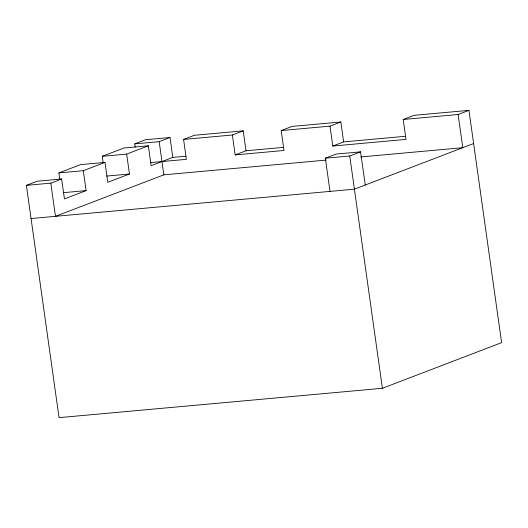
<?xml version="1.0" encoding="UTF-8"?>
<svg xmlns="http://www.w3.org/2000/svg" width="528" height="528" viewBox="0 0 528 528"><rect width="100%" height="100%" fill="white"/><g stroke="black" fill="none" stroke-linecap="round" stroke-linejoin="round"><path stroke-width="0.79" d="M332.798 146.045L343.636 141.9L340.837 121.988L330 126.133L332.798 146.045L406.006 139.399L403.207 119.486L414.044 115.335L468.956 110.352L501.6 342.639L382.397 388.285L59.044 417.648L26.4 185.361L37.237 181.21L61.637 178.992L64.436 198.904L86.11 190.608L83.312 170.696L104.986 162.393L107.785 182.305L129.459 174.009L126.661 154.097L148.335 145.801L151.133 165.706L172.808 157.41L185.823 156.229M59.809 179.282L58.912 172.913L80.586 164.611L104.986 162.393M103.151 162.683L102.26 156.314L123.935 148.012L148.335 145.801M135.214 147.048L134.765 143.867L145.603 139.715L170.009 137.498L172.808 157.41M26.4 185.361L50.807 183.143L61.637 178.992M134.765 143.867L159.172 141.649L170.009 137.498M150.579 162.591L186.371 159.344L183.579 139.432L194.41 135.28L243.217 130.852L246.015 150.764L235.184 154.909L232.386 135.003L243.217 130.852M326.218 160.09L163.838 174.834L55.466 216.328L50.807 183.143M235.184 154.909L283.991 150.48L281.193 130.568L292.03 126.416L340.837 121.988M330.007 191.393L325.347 158.209L336.184 154.064L360.584 151.846L365.251 185.031M325.347 158.209L349.747 155.991L360.584 151.846M403.207 119.486L458.119 114.503L468.956 110.352M473.616 143.537L354.413 189.176L31.066 218.546M183.579 139.432L232.386 135.003M281.193 130.568L330 126.133M102.26 156.314L126.661 154.097M246.015 150.764L283.437 147.365M343.636 141.9L405.458 136.283M58.912 172.913L83.312 170.696M106.682 176.075L129.459 174.009M360.664 156.961L462.779 147.688L458.119 114.503M63.334 192.674L86.11 190.608M349.747 155.991L382.397 388.285M159.172 141.649L163.838 174.834"/></g></svg>
